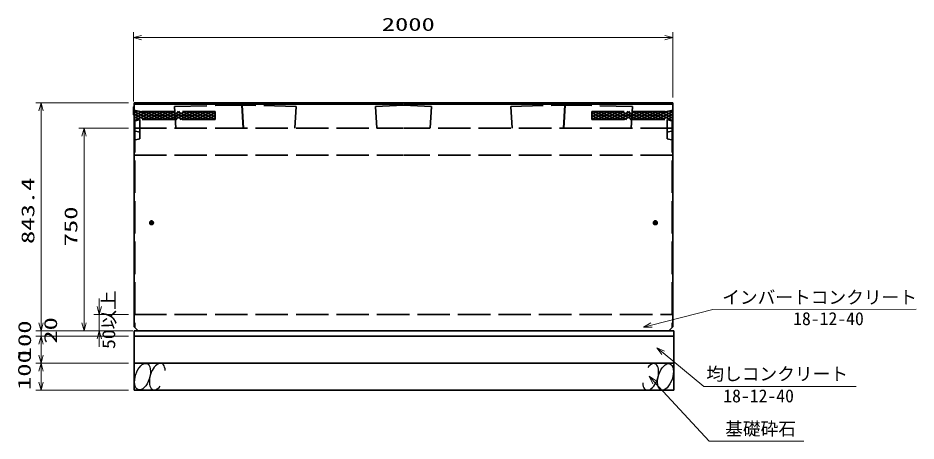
# Model space of a CAD drawing. Units: millimetres on the paper. Extents: x 15 to 1218, y 7 to 859.
# Drawn here: x 950.9 to 1117.2, y 427 to 505.3 of the extents above; entities that cross this region are included whole.
import ezdxf
from ezdxf.enums import TextEntityAlignment as Align

# ---------------------------------------------------------------- set-up
doc = ezdxf.new("R2010")
doc.units = ezdxf.units.MM
doc.linetypes.add('DASHED', pattern=[7.5, 6, -1.5])
for name, color, linetype, lineweight in [('D-STR-DIM（寸法）', 7, 'Continuous', 13), ('D-STR-HTXT(均しCON-旗)', 7, 'Continuous', 13), ('D-STR-HTXT(基礎砕石-旗)', 7, 'Continuous', 13), ('D-STR-STRC', 7, 'Continuous', 13), ('D-STR-STRF(グリ)', 7, 'Continuous', 25), ('D-STR（構造物）', 1, 'Continuous', 35)]:
    doc.layers.add(name, color=color, linetype=linetype, lineweight=lineweight)
doc.styles.add('ＭＳ ゴシック', font='')
doc.styles.get('ＭＳ ゴシック').set_extended_font_data('MS Gothic')

# ---------------------------------------------------------------- blocks, each defined once
blk = doc.blocks.new('_Open30')
at = {"color": 7, "linetype": 'Continuous', "lineweight": 13}
for p, q in [((-1, 0.2679), (0, 0)), ((0, 0), (-1, -0.2679)), ((0, 0), (-1, 0))]:
    blk.add_line(p, q, dxfattribs=at)

msp = doc.modelspace()

# ---------------------------------------------------------------- linework, layer by layer
at = {"layer": 'D-STR-DIM（寸法）'}
for p, q in [((971.371, 489.59), (954.173, 489.59)), ((955.173, 448.914), (955.173, 488.09)), ((971.371, 484.914), (962.135, 484.914)), ((963.135, 483.414), (963.135, 448.914)), ((965.932, 451.914), (965.932, 453.414)), ((955.173, 448.914), (955.173, 450.414)), ((971.371, 450.414), (964.932, 450.414)), ((965.932, 450.414), (965.932, 447.414)), ((971.371, 447.414), (954.173, 447.414)), ((971.371, 447.414), (954.173, 447.414)), ((971.371, 446.414), (954.173, 446.414)), ((971.371, 446.414), (954.173, 446.414)), ((955.173, 447.414), (955.173, 446.414)), ((972.121, 447.414), (962.135, 447.414)), ((970.371, 447.414), (964.932, 447.414)), ((965.932, 445.914), (965.932, 444.414)), ((955.173, 444.914), (955.173, 443.414)), ((955.173, 444.914), (955.173, 442.914)), ((971.371, 441.414), (954.173, 441.414)), ((971.371, 441.414), (954.173, 441.414)), ((955.173, 439.914), (955.173, 437.914)), ((971.371, 436.414), (954.173, 436.414))]:
    msp.add_line(p, q, dxfattribs=at)
at = {"layer": 'D-STR-HTXT(均しCON-旗)'}
for points in [[(1117.204, 451.386), (1079.571, 451.338), (1068.208, 448.474)], [(1106.127, 437.104), (1077.92, 437.104), (1070.361, 443.318)]]:
    msp.add_lwpolyline(points, dxfattribs=at)
at = {"layer": 'D-STR-HTXT(基礎砕石-旗)'}
msp.add_lwpolyline([(1096.442, 427.025), (1078.871, 427.025), (1068.781, 437.891)], dxfattribs=at)
at = {"layer": 'D-STR-STRC'}
for p, q in [((972.271, 489.835), (972.271, 502.63)), ((1072.171, 490.59), (1072.171, 502.63)), ((973.771, 501.63), (1070.671, 501.63))]:
    msp.add_line(p, q, dxfattribs=at)
at = {"layer": 'D-STR-STRF(グリ)'}
for centre, major_axis in [((973.946, 438.938), (0.79, 2.421)), ((1070.795, 438.891), (-0.79, -2.421))]:
    msp.add_ellipse(centre, major_axis=major_axis, ratio=0.5139, dxfattribs=at)
for centre, start_param, end_param in [((976.687, 438.938), 5.3575563, 10.3750652), ((1068.055, 438.891), 2.2159636, 7.2334726)]:
    msp.add_ellipse(centre, major_axis=(0.79, 2.421), ratio=0.5139, start_param=start_param, end_param=end_param, dxfattribs=at)
at = {"layer": 'D-STR（構造物）'}
for p, q in [((972.371, 448.164), (972.371, 489.59)), ((972.371, 489.59), (1022.271, 489.59)), ((972.371, 489.34), (1022.221, 489.34)), ((1072.171, 489.59), (1022.271, 489.59)), ((1072.171, 489.34), (1022.321, 489.34)), ((1072.171, 448.164), (1072.171, 489.59)), ((972.271, 488.835), (972.371, 488.935)), ((972.271, 487.335), (972.271, 488.835)), ((972.271, 487.335), (972.371, 487.235)), ((975.171, 467.407), (976.071, 467.407)), ((975.621, 467.857), (975.621, 466.957)), ((1069.371, 467.407), (1068.471, 467.407)), ((1068.921, 467.857), (1068.921, 466.957)), ((972.371, 448.164), (973.121, 447.414)), ((1072.171, 448.164), (1071.421, 447.414)), ((1072.371, 447.414), (972.371, 447.414)), ((972.371, 447.414), (972.371, 446.414)), ((972.371, 446.414), (1072.371, 446.414)), ((972.371, 446.414), (1072.371, 446.414)), ((972.371, 446.414), (972.371, 441.414)), ((1022.271, 447.414), (973.121, 447.414)), ((1022.271, 447.414), (1071.421, 447.414)), ((1072.371, 447.414), (1072.371, 446.414)), ((1072.371, 446.414), (1072.371, 441.414)), ((972.371, 441.414), (1072.371, 441.414)), ((972.371, 441.414), (972.371, 436.414)), ((972.371, 441.414), (1072.371, 441.414)), ((1072.371, 441.414), (1072.371, 436.414)), ((972.371, 436.414), (1072.371, 436.414))]:
    msp.add_line(p, q, dxfattribs=at)
at = {"layer": 'D-STR（構造物）', "linetype": 'DASHED'}
for p, q in [((979.871, 488.915), (992.321, 489.165)), ((992.321, 489.165), (992.571, 484.914)), ((992.396, 489.165), (992.647, 484.914)), ((1002.399, 488.915), (992.396, 489.165)), ((1017.096, 488.915), (1022.271, 489.165)), ((1027.446, 488.915), (1022.271, 489.165)), ((1042.142, 488.915), (1052.146, 489.165)), ((1052.146, 489.165), (1051.894, 484.914)), ((1052.221, 489.165), (1051.971, 484.914)), ((1064.671, 488.915), (1052.221, 489.165)), ((972.37, 487.74), (973.049, 488.079)), ((974.87, 487.99), (972.37, 486.74)), ((973.87, 487.99), (972.37, 487.24)), ((972.37, 486.24), (975.87, 487.99)), ((972.37, 487.99), (975.37, 486.49)), ((972.37, 487.49), (974.37, 486.49)), ((972.371, 488.243), (973.421, 487.99)), ((976.37, 486.49), (973.322, 488.014)), ((987.371, 487.99), (973.421, 487.99)), ((973.87, 486.49), (976.87, 487.99)), ((977.37, 486.49), (974.37, 487.99)), ((974.87, 486.49), (977.87, 487.99)), ((975.37, 487.99), (978.37, 486.49)), ((978.87, 487.99), (975.87, 486.49)), ((976.37, 487.99), (979.37, 486.49)), ((979.87, 487.99), (976.87, 486.49)), ((977.37, 487.99), (980.37, 486.49)), ((980.87, 487.99), (977.87, 486.49)), ((978.37, 487.99), (981.37, 486.49)), ((978.87, 486.49), (981.87, 487.99)), ((982.37, 486.49), (979.37, 487.99)), ((979.87, 486.49), (982.87, 487.99)), ((979.871, 488.915), (980.106, 484.914)), ((983.37, 486.49), (980.37, 487.99)), ((980.87, 486.49), (983.87, 487.99)), ((981.37, 487.99), (984.37, 486.49)), ((981.87, 486.49), (984.87, 487.99)), ((982.37, 487.99), (985.37, 486.49)), ((985.87, 487.99), (982.87, 486.49)), ((983.37, 487.99), (986.37, 486.49)), ((986.87, 487.99), (983.87, 486.49)), ((984.37, 487.99), (987.371, 486.489)), ((984.87, 486.49), (987.371, 487.74)), ((987.371, 486.989), (985.37, 487.99)), ((987.371, 487.489), (986.37, 487.99)), ((987.371, 486.49), (987.371, 487.99)), ((1002.399, 488.915), (1002.147, 484.914)), ((1017.346, 484.914), (1017.096, 488.915)), ((1027.196, 484.914), (1027.446, 488.915)), ((1042.142, 488.915), (1042.394, 484.914)), ((1057.171, 486.49), (1057.171, 487.99)), ((1057.171, 487.99), (1071.12, 487.99)), ((1060.172, 487.99), (1057.171, 486.489)), ((1057.171, 486.989), (1059.172, 487.99)), ((1057.171, 487.489), (1058.172, 487.99)), ((1059.672, 486.49), (1057.171, 487.74)), ((1057.672, 487.99), (1060.672, 486.49)), ((1061.172, 487.99), (1058.172, 486.49)), ((1058.672, 487.99), (1061.672, 486.49)), ((1062.172, 487.99), (1059.172, 486.49)), ((1062.672, 486.49), (1059.672, 487.99)), ((1063.172, 487.99), (1060.172, 486.49)), ((1063.672, 486.49), (1060.672, 487.99)), ((1061.172, 486.49), (1064.172, 487.99)), ((1064.672, 486.49), (1061.672, 487.99)), ((1062.172, 486.49), (1065.172, 487.99)), ((1065.672, 486.49), (1062.672, 487.99)), ((1066.172, 487.99), (1063.172, 486.49)), ((1063.672, 487.99), (1066.672, 486.49)), ((1067.172, 487.99), (1064.172, 486.49)), ((1064.671, 488.915), (1064.435, 484.914)), ((1064.672, 487.99), (1067.672, 486.49)), ((1068.172, 487.99), (1065.172, 486.49)), ((1065.672, 487.99), (1068.672, 486.49)), ((1069.172, 487.99), (1066.172, 486.49)), ((1069.672, 486.49), (1066.672, 487.99)), ((1067.172, 486.49), (1070.172, 487.99)), ((1070.672, 486.49), (1067.672, 487.99)), ((1068.172, 486.49), (1071.219, 488.014)), ((1072.172, 486.24), (1068.672, 487.99)), ((1072.172, 487.99), (1069.172, 486.49)), ((1069.672, 487.99), (1072.172, 486.74)), ((1072.172, 487.49), (1070.172, 486.49)), ((1070.672, 487.99), (1072.172, 487.24)), ((1072.171, 488.243), (1071.12, 487.99)), ((1072.172, 487.74), (1071.492, 488.079)), ((972.37, 486.99), (973.37, 486.49)), ((972.371, 486.163), (973.421, 486.49)), ((972.521, 486.414), (972.521, 448.014)), ((987.371, 486.49), (973.42, 486.49)), ((973.421, 482.932), (973.421, 486.49)), ((985.87, 486.49), (987.371, 487.24)), ((986.87, 486.49), (987.371, 486.74)), ((1058.672, 486.49), (1057.171, 487.24)), ((1057.672, 486.49), (1057.171, 486.74)), ((1057.171, 486.49), (1071.122, 486.49)), ((1072.171, 486.163), (1071.121, 486.49)), ((1071.121, 482.932), (1071.121, 486.49)), ((1072.172, 486.99), (1071.172, 486.49)), ((1072.021, 486.414), (1072.021, 448.014)), ((972.371, 484.914), (1022.221, 484.914)), ((973.421, 484.129), (972.371, 484.397)), ((1072.171, 484.914), (1022.321, 484.914)), ((1071.121, 484.129), (1072.171, 484.397)), ((972.371, 482.663), (973.421, 482.932)), ((1072.171, 482.663), (1071.121, 482.932)), ((972.371, 479.914), (1022.221, 479.914)), ((1072.171, 479.914), (1022.321, 479.914)), ((972.371, 450.414), (1072.171, 450.414))]:
    msp.add_line(p, q, dxfattribs=at)
at = {"layer": 'D-STR（構造物）'}
for centre, radius in [((975.621, 467.407), 0.35), ((975.621, 467.407), 0.3), ((1068.921, 467.407), 0.35), ((1068.921, 467.407), 0.3)]:
    msp.add_circle(centre, radius, dxfattribs=at)

# ---------------------------------------------------------------- block references
at = {"layer": 'D-STR-DIM（寸法）', "xscale": 1.5, "yscale": 1.5}
for p, rotation in [((955.173, 489.59), 90), ((963.135, 484.914), 90), ((965.932, 450.414), 270), ((955.173, 447.414), 270), ((955.173, 447.414), 270), ((963.135, 447.414), 270), ((955.173, 446.414), 90), ((955.173, 446.414), 90), ((965.932, 447.414), 90), ((955.173, 441.414), 270), ((955.173, 441.414), 90), ((955.173, 436.414), 270)]:
    msp.add_blockref('_Open30', p, dxfattribs=dict(at, rotation=rotation))
at = {"layer": 'D-STR-HTXT(均しCON-旗)', "xscale": 1.5, "yscale": 1.5}
for p, rotation in [((1066.753, 448.107), 194.1476), ((1069.202, 444.271), 140.57786)]:
    msp.add_blockref('_Open30', p, dxfattribs=dict(at, rotation=rotation))
at = {"layer": 'D-STR-HTXT(基礎砕石-旗)', "xscale": 1.5, "yscale": 1.5, "rotation": 132.88015}
msp.add_blockref('_Open30', (1067.76, 438.99), dxfattribs=at)
at = {"layer": 'D-STR-STRC', "xscale": 1.5, "yscale": 1.5, "rotation": 180}
msp.add_blockref('_Open30', (972.271, 501.63), dxfattribs=at)
at = {"layer": 'D-STR-STRC', "xscale": 1.5, "yscale": 1.5}
msp.add_blockref('_Open30', (1072.171, 501.63), dxfattribs=at)

# ---------------------------------------------------------------- texts
at = {"layer": 'D-STR-DIM（寸法）', "style": 'ＭＳ ゴシック'}
for s, width, p in [('843.4', 1.5, (954.636, 463.467)), ('750', 1.5, (962.598, 463.039)), ('50以上', 1.1, (969.607, 444.058)), ('20', 1.5, (958.845, 445.026)), ('100', 1.5, (954.027, 441.968)), ('100', 1.5, (953.974, 436.465))]:
    msp.add_text(s, height=2.405, rotation=90, dxfattribs=dict(at, width=width)).set_placement(p, align=Align.BOTTOM_LEFT)
at = {"layer": 'D-STR-HTXT(均しCON-旗)', "style": 'ＭＳ ゴシック'}
for s, p in [('インバートコンクリート', (1081.301, 451.682)), ('18-12-40', (1094.443, 447.735)), ('均しコンクリート', (1078.367, 437.515)), ('18-12-40', (1081.501, 433.453))]:
    msp.add_text(s, height=2.405, dxfattribs=at).set_placement(p, align=Align.BOTTOM_LEFT)
at = {"layer": 'D-STR-HTXT(基礎砕石-旗)', "style": 'ＭＳ ゴシック'}
msp.add_text('基礎砕石', height=2.405, dxfattribs=at).set_placement((1081.855, 427.359), align=Align.BOTTOM_LEFT)
at = {"layer": 'D-STR-STRC', "style": 'ＭＳ ゴシック', "width": 1.5}
msp.add_text('2000', height=2.405, dxfattribs=at).set_placement((1018.262, 502.168), align=Align.BOTTOM_LEFT)

doc.saveas('drawing.dxf')
